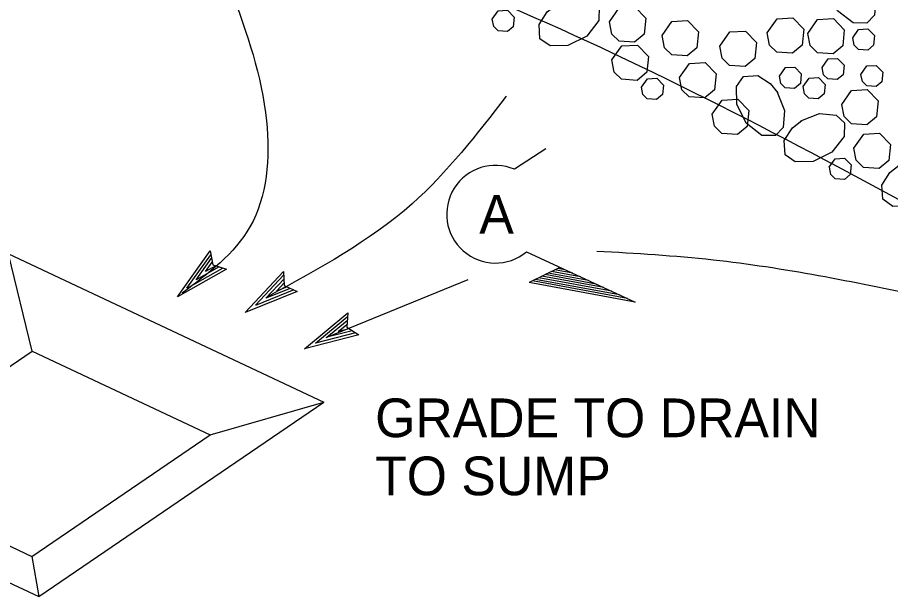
# Model space of a CAD drawing. Extents: x -894 to 866, y -476 to 714.
# Drawn here: x -599 to -441.1, y -31.2 to 73.5 of the extents above; entities that cross this region are included whole.
import ezdxf

# ---------------------------------------------------------------- set-up
doc = ezdxf.new("R2010")
doc.units = 0
for name, color, linetype in [('22 Misc Cnst Det', 7, 'Continuous'), ('56 Stage 3 Anno', 7, 'Continuous'), ('57 Undefined', 7, 'Continuous'), ('60 Nongeo Data', 7, 'Continuous')]:
    doc.layers.add(name, color=color, linetype=linetype)

msp = doc.modelspace()

# ---------------------------------------------------------------- linework, layer by layer
at = {"layer": '22 Misc Cnst Det'}
for p, q in [((-506.93, 31.13), (-487.27, 22.08)), ((-500.89, 28.35), (-506.45, 25.61)), ((-494.32, 25.33), (-503.57, 27.03)), ((-495.74, 25.98), (-502.99, 27.31)), ((-497.15, 26.63), (-502.42, 27.6)), ((-498.56, 27.28), (-501.84, 27.88)), ((-499.97, 27.93), (-501.26, 28.17)), ((-487.27, 22.08), (-506.45, 25.61)), ((-488.68, 22.73), (-505.87, 25.89)), ((-490.09, 23.38), (-505.3, 26.17)), ((-491.5, 24.03), (-504.72, 26.46)), ((-492.91, 24.68), (-504.14, 26.74))]:
    msp.add_line(p, q, dxfattribs=at)
at = {"layer": '56 Stage 3 Anno'}
msp.add_line((-503.41, 49.77), (-509.11, 46.1), dxfattribs=at)
msp.add_arc((-512.54, 37.96), 8.83, 67.1261, 309.4327, dxfattribs=at)
at = {"layer": '60 Nongeo Data'}
for p, q in [((-600.65, 30.77), (-543.59, 3.98)), ((-596.39, 13.2), (-600.65, 30.77)), ((-570.09, 23.02), (-564.19, 31.32)), ((-568.38, 24.57), (-564.07, 30.62)), ((-564.19, 31.32), (-564.19, 31.32)), ((-564.19, 31.32), (-563.69, 28.8)), ((-566.69, 26.09), (-563.91, 30)), ((-564.99, 27.62), (-563.8, 29.29)), ((-563.17, 28.65), (-564.99, 27.62)), ((-563.69, 28.8), (-561.22, 28.04)), ((-561.22, 28.04), (-570.09, 23.02)), ((-561.88, 28.23), (-568.39, 24.55)), ((-562.57, 28.42), (-566.69, 26.09)), ((-561.22, 28.04), (-561.22, 28.04)), ((-557.86, 20.18), (-550.9, 27.63)), ((-555.96, 21.49), (-550.89, 26.91)), ((-550.9, 27.63), (-550.9, 27.63)), ((-550.9, 27.63), (-550.75, 25.06)), ((-554.08, 22.77), (-550.8, 26.27)), ((-552.19, 24.06), (-550.79, 25.56)), ((-517.54, 26.09), (-543.21, 15.6)), ((-548.4, 23.98), (-557.86, 20.18)), ((-549.03, 24.26), (-555.97, 21.47)), ((-549.68, 24.53), (-554.08, 22.77)), ((-550.25, 24.84), (-552.19, 24.06)), ((-550.75, 25.06), (-548.4, 23.98)), ((-548.4, 23.98), (-548.4, 23.98)), ((-570.09, 23.02), (-570.09, 23.02)), ((-557.86, 20.18), (-557.86, 20.18)), ((-547.13, 13.62), (-539.27, 20.1)), ((-545.08, 14.67), (-539.35, 19.4)), ((-539.27, 20.1), (-539.45, 17.54)), ((-539.27, 20.1), (-539.27, 20.1)), ((-543.05, 15.7), (-539.35, 18.75)), ((-541.01, 16.74), (-539.43, 18.04)), ((-539.45, 17.54), (-537.26, 16.16)), ((-537.26, 16.16), (-547.13, 13.62)), ((-537.85, 16.52), (-545.1, 14.66)), ((-538.47, 16.88), (-543.05, 15.7)), ((-538.99, 17.26), (-541.01, 16.74)), ((-537.26, 16.16), (-537.26, 16.16)), ((-628.67, -8.8), (-596.39, 13.2)), ((-596.39, 13.2), (-564.15, -1.94)), ((-547.13, 13.62), (-547.13, 13.62)), ((-595.17, -31.17), (-543.59, 3.98)), ((-564.15, -1.94), (-543.59, 3.98)), ((-596.43, -23.94), (-564.15, -1.94)), ((-652.23, -4.38), (-595.17, -31.17)), ((-628.67, -8.8), (-596.43, -23.94)), ((-596.43, -23.94), (-595.17, -31.17))]:
    msp.add_line(p, q, dxfattribs=at)
for points in [[(-445.01, 80.36), (-443.69, 77.02), (-443.95, 73.96), (-445.33, 72.5), (-447.82, 72.55), (-450.65, 74.76), (-452.35, 78.17), (-452.41, 81.39), (-451.12, 83.21), (-448.56, 83.38), (-446.27, 81.91), (-444.92, 80.22)], [(-501.64, 75.82), (-498.3, 77.14), (-495.24, 76.88), (-493.78, 75.49), (-493.83, 73), (-496.04, 70.18), (-499.45, 68.47), (-502.67, 68.41), (-504.49, 69.7), (-504.66, 72.27), (-503.19, 74.56), (-501.5, 75.9)], [(-513.12, 73.21), (-512.05, 74.73), (-510.35, 74.83), (-509.16, 73.6), (-509.33, 71.87), (-510.39, 70.99), (-512.07, 71.11), (-512.87, 71.88), (-513.12, 73.21)], [(-491.93, 72.74), (-490.15, 75.27), (-487.3, 75.44), (-485.32, 73.38), (-485.61, 70.51), (-487.37, 69.04), (-490.18, 69.25), (-491.5, 70.53), (-491.93, 72.74)], [(-482.4, 70.28), (-480.62, 72.81), (-477.77, 72.97), (-475.79, 70.92), (-476.08, 68.05), (-477.84, 66.58), (-480.65, 66.79), (-481.97, 68.07), (-482.4, 70.27)], [(-463.36, 70.75), (-461.58, 73.29), (-458.73, 73.45), (-456.76, 71.4), (-457.04, 68.52), (-458.8, 67.06), (-461.61, 67.26), (-462.93, 68.55), (-463.36, 70.75)], [(-456.03, 70.64), (-454.25, 73.18), (-451.4, 73.34), (-449.42, 71.29), (-449.7, 68.42), (-451.46, 66.95), (-454.28, 67.16), (-455.6, 68.44), (-456.03, 70.64)], [(-447.91, 69.86), (-446.85, 71.38), (-445.14, 71.48), (-443.95, 70.25), (-444.12, 68.52), (-445.18, 67.65), (-446.86, 67.77), (-447.66, 68.54), (-447.91, 69.86)], [(-471.93, 68.37), (-470.15, 70.91), (-467.3, 71.07), (-465.32, 69.02), (-465.61, 66.14), (-467.37, 64.68), (-470.18, 64.88), (-471.5, 66.17), (-471.93, 68.37)], [(-491.48, 65.85), (-489.7, 68.38), (-486.85, 68.55), (-484.88, 66.49), (-485.16, 63.62), (-486.92, 62.16), (-489.73, 62.36), (-491.05, 63.64), (-491.48, 65.85)], [(-479.23, 62.68), (-477.45, 65.22), (-474.6, 65.38), (-472.62, 63.33), (-472.91, 60.45), (-474.67, 58.99), (-477.48, 59.19), (-478.8, 60.48), (-479.23, 62.68)], [(-453.43, 64.51), (-452.36, 66.03), (-450.66, 66.13), (-449.47, 64.9), (-449.64, 63.17), (-450.7, 62.29), (-452.38, 62.42), (-453.18, 63.19), (-453.43, 64.51)], [(-446.41, 63.25), (-445.34, 64.78), (-443.63, 64.87), (-442.44, 63.64), (-442.62, 61.92), (-443.67, 61.04), (-445.36, 61.16), (-446.15, 61.93), (-446.41, 63.25)], [(-461.16, 62.94), (-460.09, 64.46), (-458.38, 64.56), (-457.2, 63.32), (-457.37, 61.6), (-458.42, 60.72), (-460.11, 60.84), (-460.9, 61.61), (-461.16, 62.94)], [(-486.12, 60.93), (-485.05, 62.45), (-483.35, 62.55), (-482.16, 61.31), (-482.33, 59.59), (-483.38, 58.71), (-485.07, 58.83), (-485.87, 59.6), (-486.12, 60.93)], [(-461.55, 60.03), (-460.23, 56.7), (-460.49, 53.63), (-461.88, 52.17), (-464.36, 52.22), (-467.19, 54.43), (-468.9, 57.85), (-468.95, 61.07), (-467.67, 62.88), (-465.1, 63.05), (-462.81, 61.58), (-461.47, 59.9)], [(-456.88, 61.03), (-455.81, 62.55), (-454.1, 62.65), (-452.91, 61.42), (-453.09, 59.7), (-454.14, 58.82), (-455.83, 58.94), (-456.62, 59.71), (-456.88, 61.03)], [(-449.9, 57.82), (-448.11, 60.35), (-445.27, 60.52), (-443.29, 58.46), (-443.57, 55.59), (-445.33, 54.13), (-448.14, 54.33), (-449.46, 55.61), (-449.89, 57.82)], [(-473.33, 56.07), (-471.55, 58.6), (-468.7, 58.77), (-466.72, 56.72), (-467.01, 53.84), (-468.77, 52.38), (-471.58, 52.58), (-472.9, 53.86), (-473.33, 56.07)], [(-457.27, 54.83), (-453.93, 56.15), (-450.87, 55.89), (-449.41, 54.5), (-449.46, 52.02), (-451.67, 49.19), (-455.08, 47.48), (-458.3, 47.43), (-460.12, 48.72), (-460.29, 51.28), (-458.82, 53.57), (-457.13, 54.92)], [(-447.7, 49.91), (-445.92, 52.45), (-443.07, 52.61), (-441.09, 50.56), (-441.38, 47.69), (-443.13, 46.22), (-445.94, 46.43), (-447.27, 47.71), (-447.7, 49.91)], [(-452.14, 46.48), (-451.07, 48), (-449.36, 48.1), (-448.17, 46.87), (-448.34, 45.14), (-449.4, 44.26), (-451.08, 44.38), (-451.88, 45.15), (-452.13, 46.48)], [(-439.63, 46.76), (-436.3, 48.09), (-433.23, 47.82), (-431.77, 46.44), (-431.82, 43.95), (-434.03, 41.12), (-437.45, 39.42), (-440.67, 39.36), (-442.48, 40.65), (-442.65, 43.21), (-441.18, 45.5), (-439.5, 46.85)]]:
    msp.add_lwpolyline(points, dxfattribs=at)
for points in [[(-693.15, 87.65), (-665.47, 98.23), (-606.17, 103.1), (-570.33, 96.49), (-415.34, 27.43)], [(-560.27, 78.18), (-553.98, 54.82), (-556.97, 35.66), (-569.25, 23.68)], [(-510.58, 59.32), (-527.64, 39.85), (-553.68, 23.08)], [(-435.15, 23.08), (-473.16, 29.67), (-494.19, 31.24)]]:
    msp.add_spline(points, degree=3, dxfattribs=at)

# ---------------------------------------------------------------- texts
at = {"layer": '57 Undefined'}
for s, p in [('A', (-515.47, 34.46)), ('GRADE TO DRAIN', (-534.32, -2.36)), ('TO SUMP', (-534.32, -12.86))]:
    msp.add_text(s, height=7, dxfattribs=at).set_placement(p)

doc.saveas('drawing.dxf')
